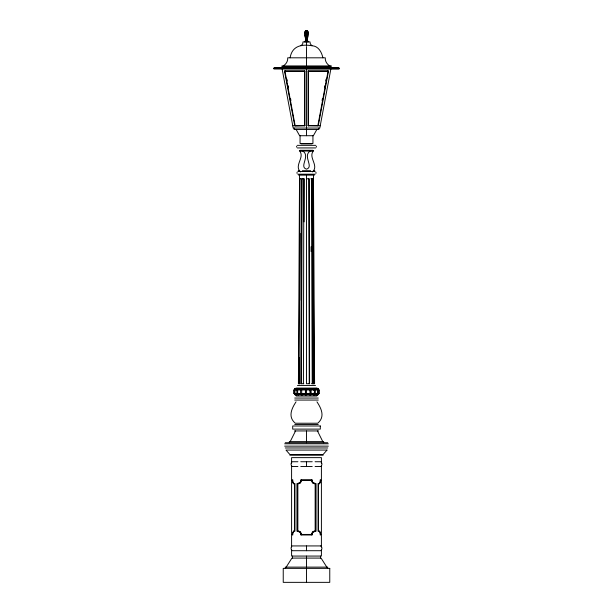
<?xml version="1.0" encoding="UTF-8"?>
<svg xmlns="http://www.w3.org/2000/svg" width="613" height="613" viewBox="0 0 613 613"><rect width="100%" height="100%" fill="white"/><g stroke="black" fill="none" stroke-linecap="round" stroke-linejoin="round"><path stroke-width="0.92" d="M304.538 125.841L304.538 71.162L304.937 71.016L304.937 125.688L294.753 125.841L284.509 71.162L285.359 70.847M306.5 135.718L306.5 67.583M306.5 66.794L306.5 46.642M306.5 45.737L306.5 30.65A1.716 0.858 90 0 0 306.071 30.88M306.5 30.88L306.5 30.65A1.716 1.716 0 0 1 308.216 32.366A25.853 25.853 0 0 1 307.504 38.397A4.191 4.191 0 0 0 308.216 41.876M308.063 125.688L308.063 71.016L328.093 71.016L317.848 125.688L308.063 125.688L318.247 125.841L328.491 71.162L327.641 70.847M308.462 125.841L308.462 71.162L308.063 71.016M303.412 383.723L303.833 178.758M304.056 221.86L304.14 178.758L301.581 178.758L300.776 383.723L303.757 383.723M301.427 383.723L302.14 178.758M274.961 67.583L274.011 68.074L273.919 68.871L339.081 68.871L338.989 68.074L338.039 67.583M299.535 175.126L298.408 383.723L299.872 383.723M299.021 383.723L300.071 178.758M299.328 383.723L299.45 357.862M299.734 300.393L300.064 233.346M296.048 401.837C291.78 408.25 287.589 416.794 295.274 423.231L317.726 423.231C325.411 416.794 321.22 408.25 316.952 401.837M301.067 479.795L300.094 482.592L297.297 483.565L297.297 531.218A3.402 3.402 0 0 1 301.067 534.988L311.933 534.988A3.402 3.402 0 0 1 315.703 531.218L315.703 483.565A3.402 3.402 0 0 1 311.933 479.795L301.067 479.795A3.402 3.402 0 0 1 297.297 483.565M311.933 534.988L312.906 532.199L315.703 531.218M305.412 395.025L305.412 388.389M296.654 146.132L296.654 147.143M316.346 147.143L316.346 146.132M322.078 100.501L322.43 98.647M324.515 87.529L324.859 85.674M325.725 81.039L326.078 79.184M330.874 68.947L319.794 128.056L293.206 128.056L282.126 68.947M297.044 172.253L297.044 173.395M315.956 173.395L315.956 172.253M290.11 57.814C291.941 46.19 301.198 43.929 311.979 45.737C318.423 46.013 321.71 52.174 322.89 57.814M316.837 129.542L313.381 135.718L299.619 135.718L296.163 129.542M309.726 395.025L310.124 393.454L309.726 388.389M290.202 441.621L295.535 430.939M305.274 389.952L301.719 389.952L302.247 388.389M310.753 395.025L311.281 393.454L310.753 388.389M286.179 567.125L291.934 558.091L321.066 558.091L326.821 567.125M301.267 395.025L300.615 393.454L300.615 389.952L301.267 388.389M312.377 171.939C319.549 165.755 307.527 157.035 313.657 150.737L310.691 150.737C301.872 155.702 314.362 166.774 306.5 169.157C298.638 166.774 311.128 155.702 302.309 150.737L299.343 150.737C305.473 157.035 293.451 165.755 300.623 171.939M313.549 395.025L314.423 393.454L314.423 389.952L313.894 389.493L310.96 389.493M301.006 393.921L297.665 393.454L297.665 389.952L298.646 388.389M314.354 395.025L316.783 394.657L316.783 393.921L317.519 393.454L317.519 389.952L314.745 389.493L314.354 388.389M295.872 395.025L295.343 393.921L294.01 393.454L294.01 389.952L294.899 389.493L294.845 388.757L297.918 388.389M314.745 394.657L315.335 393.454L317.519 393.454M316.293 395.025L316.783 394.657M296.24 388.389L294.96 389.952L294.96 393.454L297.489 393.921L297.918 395.025M316.76 395.025L318.155 394.657L294.845 394.657L297.489 394.657M294.899 393.921L294.071 393.454L294.071 389.952L296.845 389.952L297.489 388.757M301.021 45.737L302.638 43.998L303.029 41.876L309.971 41.876L310.362 43.998L311.979 45.737M295.872 388.389L294.546 389.952L294.546 393.454L295.343 393.921M317.128 395.025L317.657 394.657M294.899 388.757L295.451 388.389M317.549 395.025L318.99 393.454L318.99 389.952L317.266 389.493L316.76 388.389M294.845 388.757L317.603 388.389L318.929 389.952L318.929 393.454L318.101 393.921M317.266 394.657L317.266 393.921L318.99 393.454M317.657 393.921L318.454 393.454M294.01 389.952L295.343 389.493M283.244 65.897C286.026 64.35 288.041 61.055 287.719 57.814L325.281 57.814C324.959 61.055 326.974 64.35 329.756 65.897M294.753 125.841L304.937 125.688M292.792 125.841L293.589 125.688M274.287 67.813L338.713 67.813M274.011 68.074L338.989 68.074M339.119 68.794L273.881 68.679M304.937 71.016L284.907 71.016L295.152 125.688M284.509 71.162L304.538 71.162M308.462 71.162L328.491 71.162M300.983 143.879L312.017 143.879M297.297 145.35L315.703 145.35M297.297 147.925L315.703 147.925M300.064 150.292L312.936 150.292M300.064 151.051L312.936 151.051M298.217 170.713L299.328 170.713M302.362 170.713L310.638 170.713M313.672 170.713L314.776 170.713M297.849 171.448L315.151 171.448M297.849 174.207L315.151 174.207M298.592 175.126L314.408 175.126M299.535 178.758L300.799 178.758M306.5 178.758L309.167 178.758L309.596 383.723L306.5 383.723L306.5 175.126M310.86 178.758L313.465 178.758L314.592 383.723L311.573 383.723M297.451 385.447L315.549 385.447M296.01 388.09L316.99 388.09M298.255 388.757L301.006 388.757M302.04 388.757L305.358 388.757M306.5 388.757L309.887 388.757M310.96 388.757L313.894 388.757L313.894 389.493M314.745 388.757L316.783 388.757L316.783 389.493M317.266 388.757L318.155 388.757M295.734 389.493L297.489 389.493M298.255 389.493L301.006 389.493M302.04 389.493L305.358 389.493M306.5 389.493L309.887 389.493M297.665 389.952L300.615 389.952M306.5 389.952L310.124 389.952M311.281 389.952L314.423 389.952M314.745 389.493L317.519 389.952M317.266 389.493L318.99 389.952M294.01 393.454L297.489 393.921M297.665 393.454L300.615 393.454M305.274 393.454L301.719 393.454L302.247 395.025M306.5 393.454L310.124 393.454M311.281 393.454L314.423 393.454M302.04 393.921L305.358 393.921M306.5 393.921L309.887 393.921M310.96 393.921L313.894 393.921M314.745 393.921L316.783 393.921M317.266 393.921L318.155 393.921M298.255 393.921L298.255 394.657L301.006 394.657M302.04 394.657L305.358 394.657M306.5 394.657L309.887 394.657M310.96 394.657L313.894 394.657M296.194 396.021L316.806 396.021M294.723 398.044L318.277 398.044M294.723 400.067L318.277 400.067M294.723 424.518L318.277 424.518M294.347 430.939L318.653 430.939M285.267 442.724L327.733 442.724M284.639 443.797L328.361 443.797M284.639 446.134L328.361 446.134M285.267 447.973L327.733 447.973M289.872 455.229L323.128 455.229M297.918 461.735L292.194 461.735A2.866 2.483 -90 0 0 292.194 466.524L297.918 466.524M300.776 461.735L312.224 461.735M315.082 461.735L320.806 461.735A2.866 2.483 -90 0 1 320.806 466.524L315.082 466.524M300.776 466.524L312.224 466.524M315.703 483.565L312.906 482.592L311.933 479.795M297.297 531.218L300.094 532.199L301.067 534.988M319.411 125.688L320.208 125.841M317.848 125.688L318.247 125.841M317.657 389.493L318.454 389.952M317.549 388.389L318.101 388.757M295.451 395.025L294.845 393.921M317.128 388.389L317.657 388.757M296.24 395.025L295.734 393.921M316.293 388.389L316.783 388.757M296.217 394.657L296.707 395.025M298.255 394.657L298.646 395.025M317.465 430.939L322.798 441.621M286.922 79.184L287.275 81.039M288.141 85.674L288.485 87.529M290.57 98.647L290.922 100.501M312.929 178.758L313.979 383.723M312.201 178.758L313.128 383.723M311.419 178.758L312.224 383.723M311.097 246.755L311.113 251.545M308.86 178.758L309.243 383.723M327.694 568.366L327.694 567.125L285.306 567.125L285.306 568.366M323.664 442.724L323.664 441.621L289.336 441.621L289.336 442.724M321.404 463.175L321.404 457.635L291.596 457.635L291.596 463.175M321.404 465.941L321.404 479.795L320.247 479.795C320.231 481.228 320.155 483.856 318.063 483.565L318.063 531.218C320.155 530.927 320.231 533.563 320.247 534.988L321.404 534.988L321.404 546.903M321.404 549.654L321.404 556.068L291.596 556.068L291.596 549.654M320.522 556.068L320.522 558.091M318.883 128.056L318.883 129.542L294.117 129.542L294.117 128.056M318.04 389.952L318.04 393.454M315.887 483.565L315.887 531.218M315.335 389.952L315.335 393.454M313.703 388.389L313.703 390.282M313.703 393.125L313.703 395.025M313.465 175.126L313.465 178.758M312.936 135.734L312.936 143.465L300.064 143.465L300.064 135.734M310.4 388.389L310.4 395.025M306.5 388.389L306.5 395.025M306.5 430.939L306.5 442.724M306.5 461.735L306.5 466.524M306.5 545.93L306.5 550.712M306.5 556.068L306.5 582.35M305.504 388.389L305.504 395.025M301.696 388.389L301.696 395.025M297.113 483.565L297.113 531.218M296.845 389.952L296.845 393.454M292.478 556.068L292.478 558.091M291.596 465.941L291.596 479.795L292.753 479.795C292.769 481.228 292.845 483.856 294.937 483.565L294.937 531.218C292.845 530.927 292.769 533.563 292.753 534.988L291.596 534.988L291.596 546.903M307.987 41.876A4.191 3.632 -90 0 1 307.366 38.397A25.853 22.39 90 0 0 307.987 32.366A1.716 1.487 -90 0 0 306.5 30.65A1.716 0.858 -90 0 0 305.642 32.366A25.853 12.927 -90 0 0 306.002 38.397A4.191 2.092 -90 0 1 305.642 41.876M304.784 41.876A4.191 4.191 0 0 0 305.496 38.397A25.853 25.853 0 0 1 304.784 32.366A1.716 1.716 0 0 1 306.5 30.65A1.716 0.858 -90 0 1 307.358 32.366A25.853 12.927 -90 0 1 306.998 38.397A4.191 2.092 -90 0 0 307.358 41.876M306.5 30.65A1.716 1.487 -90 0 0 305.013 32.366A25.853 22.39 -90 0 0 305.634 38.397A4.191 3.632 -90 0 1 305.013 41.876M305.443 37.401A25.853 22.39 90 0 1 305.167 35.401M292.6 533.295L292.554 534.436L291.596 534.436L291.596 480.347L292.554 480.347C292.646 481.634 292.677 484.186 294.508 484.063L294.508 530.728L293.596 530.889L292.6 533.295M320.446 480.347C320.354 481.634 320.323 484.186 318.492 484.063L318.492 530.728C320.323 530.597 320.354 533.157 320.446 534.436L321.404 534.436L321.404 480.347L320.446 480.347M301.565 480.347L300.5 482.99L297.849 484.063L297.849 530.728L300.5 531.793L301.565 534.436L311.435 534.436L312.5 531.793L315.151 530.728L315.151 484.063L312.5 482.99L311.435 480.347L301.565 480.347M327.005 450.065L323.128 454.494L289.872 454.494L285.995 450.065L327.005 450.065M331.051 65.928L281.949 65.928L281.949 66.794L331.051 66.794L331.051 65.928M320.3 425.989L292.7 425.989L292.7 429.115L320.3 429.115L320.3 425.989M320.806 545.93L292.194 545.93A2.866 2.483 -90 0 0 292.194 550.712L320.806 550.712A2.866 2.483 -90 0 0 320.806 545.93M329.763 568.366L283.237 568.366L283.237 582.35L329.763 582.35L329.763 568.366"/></g></svg>
